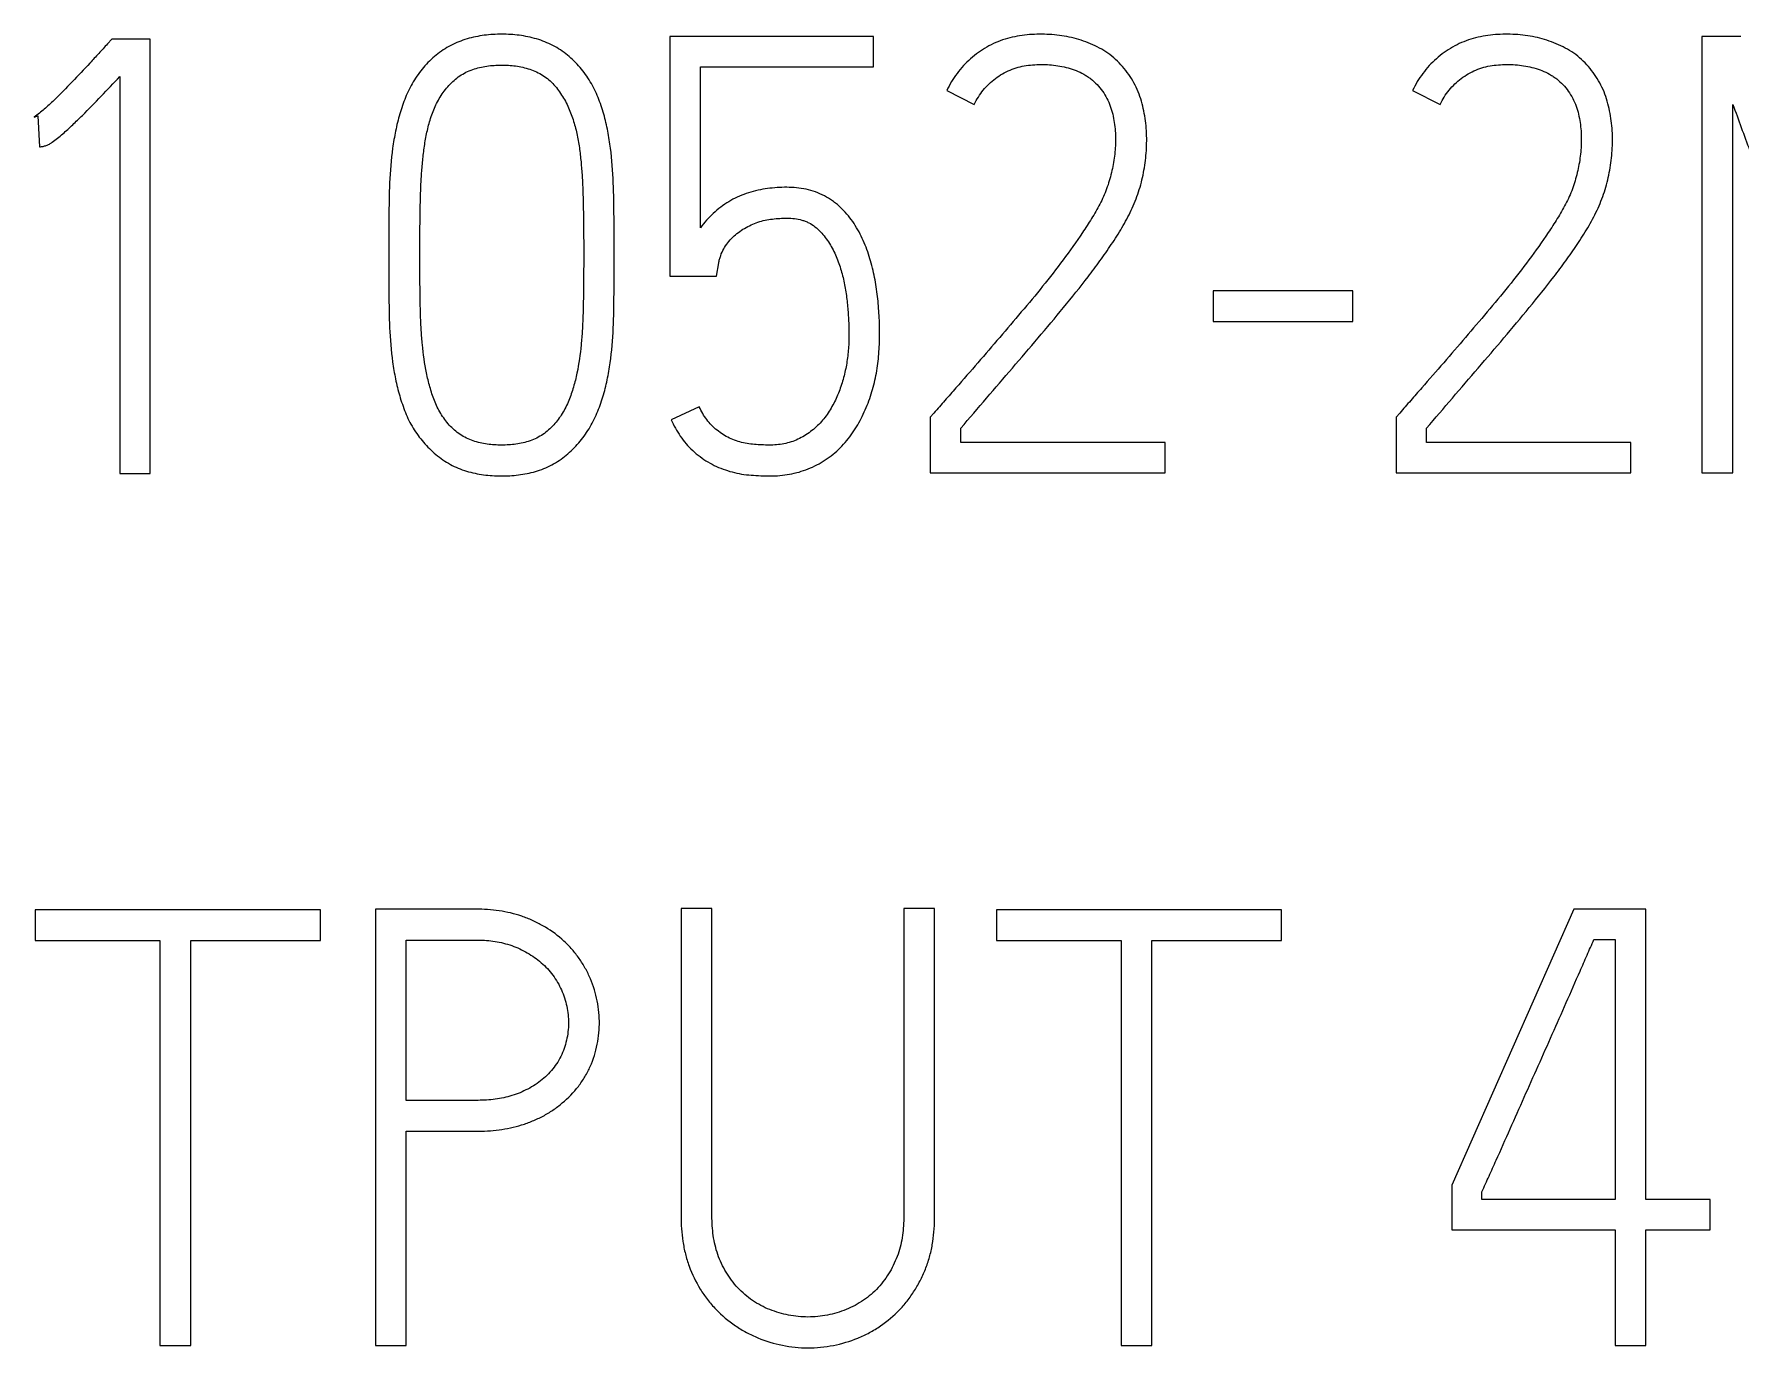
# Model space of a CAD drawing. Extents: x 0 to 420, y 0 to 297.
# Drawn here: x 144.75 to 151.01, y 170.03 to 174.85 of the extents above; entities that cross this region are included whole.
import ezdxf

# ---------------------------------------------------------------- set-up
doc = ezdxf.new("R2010")
doc.units = 0
doc.header["$LTSCALE"] = 23.1
doc.layers.add('10500_FRONT_LABELING', color=7, linetype='CONTINUOUS')

msp = doc.modelspace()

# ---------------------------------------------------------------- linework, layer by layer
at = {"layer": '10500_FRONT_LABELING', "color": 7, "linetype": 'CONTINUOUS'}
for p, q in [((145.0375, 174.8315), (145.0218, 174.8138)), ((145.1787, 174.8315), (145.0375, 174.8315)), ((145.1787, 173.2382), (145.1787, 174.8315)), ((147.0838, 174.8404), (147.0838, 173.9616)), ((147.8302, 174.8404), (147.0838, 174.8404)), ((147.8302, 174.7294), (147.8302, 174.8404)), ((150.8672, 174.8404), (150.8672, 173.2404)), ((151.0106, 174.8404), (150.8672, 174.8404)), ((147.1959, 174.1392), (147.1959, 174.7294)), ((147.1959, 174.7294), (147.8302, 174.7294)), ((145.0666, 174.6939), (145.0666, 173.2382)), ((148.0991, 174.6429), (148.2, 174.5919)), ((149.807, 174.6429), (149.9079, 174.5919)), ((144.7528, 174.5453), (144.7663, 174.5497)), ((144.7663, 174.5497), (144.773, 174.4365)), ((150.9815, 173.2404), (150.9815, 174.5919)), ((146.0528, 174.0504), (146.0528, 174.026)), ((146.1671, 174.026), (146.1671, 174.0504)), ((146.7678, 174.0504), (146.7678, 174.026)), ((146.8799, 174.026), (146.8799, 174.0504)), ((147.2542, 173.9616), (147.2631, 174.0104)), ((147.0838, 173.9616), (147.2542, 173.9616)), ((149.0764, 173.9084), (149.0764, 173.7952)), ((149.5874, 173.9084), (149.0764, 173.9084)), ((149.5874, 173.7952), (149.5874, 173.9084)), ((149.0764, 173.7952), (149.5874, 173.7952)), ((147.1914, 173.4823), (147.0883, 173.4357)), ((148.0521, 173.4601), (148.0386, 173.4446)), ((148.0386, 173.4446), (148.0386, 173.2404)), ((148.1507, 173.3514), (148.1507, 173.4046)), ((149.76, 173.4601), (149.7465, 173.4446)), ((149.7465, 173.4446), (149.7465, 173.2404)), ((149.8586, 173.3514), (149.8586, 173.4046)), ((148.8993, 173.3514), (148.1507, 173.3514)), ((148.8993, 173.2404), (148.8993, 173.3514)), ((150.6072, 173.3514), (149.8586, 173.3514)), ((150.6072, 173.2404), (150.6072, 173.3514)), ((145.0666, 173.2382), (145.1787, 173.2382)), ((148.0386, 173.2404), (148.8993, 173.2404)), ((149.7465, 173.2404), (150.6072, 173.2404)), ((150.8672, 173.2404), (150.9815, 173.2404)), ((144.757, 171.6382), (144.757, 171.525)), ((145.8022, 171.6382), (144.757, 171.6382)), ((145.8022, 171.525), (145.8022, 171.6382)), ((146.0042, 171.6404), (146.0042, 170.0404)), ((146.3725, 171.6404), (146.0042, 171.6404)), ((147.1248, 171.6426), (147.1248, 170.5153)), ((147.238, 171.6426), (147.1248, 171.6426)), ((147.238, 170.5153), (147.238, 171.6426)), ((147.9415, 171.6426), (147.9415, 170.5153)), ((148.0546, 171.6426), (147.9415, 171.6426)), ((148.0546, 170.5153), (148.0546, 171.6426)), ((148.281, 171.6382), (148.281, 171.525)), ((149.3262, 171.6382), (148.281, 171.6382)), ((149.3262, 171.525), (149.3262, 171.6382)), ((150.3987, 171.6404), (149.9504, 170.6285)), ((150.6628, 171.6404), (150.3987, 171.6404)), ((150.6628, 170.5752), (150.6628, 171.6404)), ((146.1173, 170.9392), (146.1173, 171.5272)), ((146.1173, 171.5272), (146.3725, 171.5272)), ((150.4719, 171.5294), (150.5496, 171.5294)), ((150.5496, 171.5294), (150.5496, 170.5752)), ((144.757, 171.525), (145.2141, 171.525)), ((145.2141, 171.525), (145.2141, 170.0404)), ((145.3273, 170.0404), (145.3273, 171.525)), ((145.3273, 171.525), (145.8022, 171.525)), ((148.281, 171.525), (148.7381, 171.525)), ((148.7381, 171.525), (148.7381, 170.0404)), ((148.8513, 170.0404), (148.8513, 171.525)), ((148.8513, 171.525), (149.3262, 171.525)), ((146.3725, 170.9392), (146.1173, 170.9392)), ((146.1173, 170.0404), (146.1173, 170.826)), ((146.1173, 170.826), (146.3725, 170.826)), ((149.9504, 170.6285), (149.9504, 170.4643)), ((150.0614, 170.5752), (150.0614, 170.6041)), ((150.5496, 170.5752), (150.0614, 170.5752)), ((150.898, 170.5752), (150.6628, 170.5752)), ((150.898, 170.4643), (150.898, 170.5752)), ((149.9504, 170.4643), (150.5496, 170.4643)), ((150.5496, 170.4643), (150.5496, 170.0404)), ((150.6628, 170.0404), (150.6628, 170.4643)), ((150.6628, 170.4643), (150.898, 170.4643)), ((145.2141, 170.0404), (145.3273, 170.0404)), ((146.0042, 170.0404), (146.1173, 170.0404)), ((148.7381, 170.0404), (148.8513, 170.0404)), ((150.5496, 170.0404), (150.6628, 170.0404))]:
    msp.add_line(p, q, dxfattribs=at)
for points, knots in [([(146.8799, 174.0504), (146.8799, 174.0928), (146.8796, 174.1352), (146.8786, 174.2199), (146.8782, 174.2623), (146.8747, 174.3468), (146.8714, 174.3889), (146.8635, 174.4519), (146.8603, 174.4729), (146.8522, 174.5146), (146.8473, 174.5355), (146.8354, 174.5769), (146.8286, 174.5974), (146.8125, 174.6372), (146.8032, 174.6565), (146.7865, 174.6843), (146.7805, 174.6934), (146.768, 174.7109), (146.7614, 174.7193), (146.7406, 174.7437), (146.7254, 174.7588), (146.7002, 174.7793), (146.6914, 174.7857), (146.6734, 174.7976), (146.6642, 174.8031), (146.6357, 174.8179), (146.6158, 174.8258), (146.5847, 174.8351), (146.5741, 174.8377), (146.553, 174.8421), (146.5424, 174.8439), (146.5106, 174.848), (146.4892, 174.8493), (146.4461, 174.8493), (146.4244, 174.8481), (146.3818, 174.8425), (146.3608, 174.8382), (146.3196, 174.826), (146.2993, 174.8179), (146.2612, 174.7981), (146.2433, 174.7863), (146.2182, 174.7659), (146.2101, 174.7586), (146.1947, 174.7435), (146.1874, 174.7356), (146.1735, 174.7193), (146.1669, 174.7108), (146.1543, 174.6933), (146.1483, 174.6843), (146.1317, 174.6564), (146.1224, 174.6372), (146.1064, 174.5976), (146.0995, 174.5774), (146.0875, 174.5363), (146.0823, 174.5153), (146.0737, 174.4735), (146.0703, 174.4525), (146.0616, 174.3894), (146.0581, 174.3472), (146.0545, 174.2625), (146.054, 174.2201), (146.0531, 174.1353), (146.0528, 174.0928), (146.0528, 174.0504)], [0, 0, 0, 0, 0.0625, 0.0625, 0.125, 0.125, 0.1875, 0.1875, 0.21875, 0.21875, 0.25, 0.25, 0.28125, 0.28125, 0.3125, 0.3125, 0.328125, 0.328125, 0.34375, 0.34375, 0.375, 0.375, 0.390625, 0.390625, 0.40625, 0.40625, 0.4375, 0.4375, 0.453125, 0.453125, 0.46875, 0.46875, 0.5, 0.5, 0.53125, 0.53125, 0.5625, 0.5625, 0.59375, 0.59375, 0.625, 0.625, 0.640625, 0.640625, 0.65625, 0.65625, 0.671875, 0.671875, 0.6875, 0.6875, 0.71875, 0.71875, 0.75, 0.75, 0.78125, 0.78125, 0.8125, 0.8125, 0.875, 0.875, 0.9375, 0.9375, 1, 1, 1, 1]), ([(148.1507, 173.4046), (148.1821, 173.4414), (148.2135, 173.4782), (148.2765, 173.5517), (148.308, 173.5884), (148.3712, 173.6617), (148.4027, 173.6984), (148.4652, 173.7722), (148.4962, 173.8094), (148.5576, 173.8841), (148.588, 173.9217), (148.6321, 173.9794), (148.6465, 173.9988), (148.6749, 174.038), (148.6889, 174.0579), (148.7159, 174.0982), (148.7291, 174.1188), (148.7537, 174.1606), (148.7652, 174.1818), (148.7804, 174.2146), (148.7852, 174.2257), (148.7942, 174.2482), (148.7984, 174.2595), (148.806, 174.2826), (148.8094, 174.2943), (148.8155, 174.318), (148.8181, 174.3299), (148.8251, 174.3656), (148.8283, 174.3895), (148.832, 174.4376), (148.8326, 174.4618), (148.831, 174.4982), (148.8301, 174.5105), (148.8273, 174.5348), (148.8255, 174.5469), (148.8189, 174.5828), (148.813, 174.6063), (148.8, 174.6408), (148.795, 174.6521), (148.784, 174.6738), (148.778, 174.6843), (148.7648, 174.7046), (148.7576, 174.7143), (148.7419, 174.7328), (148.7335, 174.7418), (148.716, 174.7591), (148.7069, 174.7672), (148.6876, 174.7818), (148.6775, 174.7883), (148.6565, 174.8004), (148.6456, 174.8059), (148.6233, 174.8158), (148.6118, 174.8202), (148.5774, 174.8321), (148.554, 174.8384), (148.5181, 174.8445), (148.5061, 174.846), (148.4817, 174.8482), (148.4694, 174.8488), (148.4328, 174.8497), (148.4085, 174.8488), (148.3723, 174.8446), (148.3603, 174.8427), (148.3363, 174.8378), (148.3243, 174.8348), (148.2893, 174.8239), (148.2671, 174.8142), (148.2352, 174.7961), (148.2248, 174.7894), (148.2049, 174.7752), (148.1859, 174.76), (148.1685, 174.743), (148.1519, 174.7251), (148.144, 174.7157), (148.1219, 174.6862), (148.1094, 174.6653), (148.0991, 174.6429)], [0, 0, 0, 0, 0.0625, 0.0625, 0.125, 0.125, 0.1875, 0.1875, 0.25, 0.25, 0.3125, 0.3125, 0.34375, 0.34375, 0.375, 0.375, 0.40625, 0.40625, 0.4375, 0.4375, 0.453125, 0.453125, 0.46875, 0.46875, 0.484375, 0.484375, 0.5, 0.5, 0.53125, 0.53125, 0.5625, 0.5625, 0.578125, 0.578125, 0.59375, 0.59375, 0.625, 0.625, 0.640625, 0.640625, 0.65625, 0.65625, 0.671875, 0.671875, 0.6875, 0.6875, 0.703125, 0.703125, 0.71875, 0.71875, 0.734375, 0.734375, 0.75, 0.75, 0.78125, 0.78125, 0.796875, 0.796875, 0.8125, 0.8125, 0.84375, 0.84375, 0.859375, 0.859375, 0.875, 0.875, 0.90625, 0.90625, 0.921875, 0.921875, 0.9375, 0.953125, 0.953125, 0.96875, 0.96875, 1, 1, 1, 1]), ([(149.8586, 173.4046), (149.89, 173.4414), (149.9214, 173.4782), (149.9844, 173.5517), (150.0159, 173.5884), (150.0791, 173.6617), (150.1106, 173.6984), (150.1731, 173.7722), (150.2041, 173.8094), (150.2655, 173.8841), (150.2959, 173.9217), (150.34, 173.9794), (150.3544, 173.9988), (150.3828, 174.038), (150.3968, 174.0579), (150.4238, 174.0982), (150.4369, 174.1188), (150.4616, 174.1606), (150.473, 174.1818), (150.4883, 174.2146), (150.4931, 174.2257), (150.5021, 174.2482), (150.5063, 174.2595), (150.5139, 174.2826), (150.5173, 174.2943), (150.5234, 174.318), (150.526, 174.3299), (150.533, 174.3656), (150.5362, 174.3895), (150.5399, 174.4376), (150.5405, 174.4618), (150.5389, 174.4982), (150.538, 174.5105), (150.5352, 174.5348), (150.5334, 174.5469), (150.5268, 174.5828), (150.5209, 174.6063), (150.5079, 174.6408), (150.5029, 174.6521), (150.4919, 174.6738), (150.4859, 174.6843), (150.4727, 174.7046), (150.4655, 174.7143), (150.4498, 174.7328), (150.4414, 174.7418), (150.4239, 174.7591), (150.4148, 174.7672), (150.3955, 174.7818), (150.3854, 174.7883), (150.3644, 174.8004), (150.3535, 174.8059), (150.3312, 174.8158), (150.3197, 174.8202), (150.2853, 174.8321), (150.2619, 174.8384), (150.226, 174.8445), (150.214, 174.846), (150.1896, 174.8482), (150.1773, 174.8488), (150.1407, 174.8497), (150.1164, 174.8488), (150.0802, 174.8446), (150.0682, 174.8427), (150.0442, 174.8378), (150.0322, 174.8348), (149.9972, 174.8239), (149.975, 174.8142), (149.9431, 174.7961), (149.9327, 174.7894), (149.9128, 174.7752), (149.8938, 174.76), (149.8764, 174.743), (149.8598, 174.7251), (149.8519, 174.7157), (149.8298, 174.6862), (149.8173, 174.6653), (149.807, 174.6429)], [0, 0, 0, 0, 0.0625, 0.0625, 0.125, 0.125, 0.1875, 0.1875, 0.25, 0.25, 0.3125, 0.3125, 0.34375, 0.34375, 0.375, 0.375, 0.40625, 0.40625, 0.4375, 0.4375, 0.453125, 0.453125, 0.46875, 0.46875, 0.484375, 0.484375, 0.5, 0.5, 0.53125, 0.53125, 0.5625, 0.5625, 0.578125, 0.578125, 0.59375, 0.59375, 0.625, 0.625, 0.640625, 0.640625, 0.65625, 0.65625, 0.671875, 0.671875, 0.6875, 0.6875, 0.703125, 0.703125, 0.71875, 0.71875, 0.734375, 0.734375, 0.75, 0.75, 0.78125, 0.78125, 0.796875, 0.796875, 0.8125, 0.8125, 0.84375, 0.84375, 0.859375, 0.859375, 0.875, 0.875, 0.90625, 0.90625, 0.921875, 0.921875, 0.9375, 0.953125, 0.953125, 0.96875, 0.96875, 1, 1, 1, 1]), ([(145.0218, 174.8138), (145.0113, 174.8019), (145.0004, 174.7903), (144.9789, 174.767), (144.9682, 174.7553), (144.9358, 174.7205), (144.914, 174.6974), (144.8701, 174.6516), (144.8481, 174.6288), (144.8137, 174.5959), (144.8021, 174.5852), (144.7842, 174.5696), (144.7781, 174.5644), (144.7659, 174.5544), (144.7596, 174.5495), (144.7528, 174.5453)], [0, 0, 0, 0, 0.125, 0.125, 0.25, 0.25, 0.5, 0.5, 0.75, 0.75, 0.875, 0.875, 0.9375, 0.9375, 1, 1, 1, 1]), ([(146.1671, 174.0504), (146.1671, 174.0855), (146.1673, 174.1207), (146.1681, 174.1909), (146.1686, 174.226), (146.1702, 174.2787), (146.1709, 174.2962), (146.1729, 174.3313), (146.1741, 174.3488), (146.1772, 174.3839), (146.1789, 174.4014), (146.1833, 174.4363), (146.1859, 174.4537), (146.1925, 174.4881), (146.1964, 174.5051), (146.2058, 174.5387), (146.2112, 174.5554), (146.2211, 174.5798), (146.2247, 174.5878), (146.2327, 174.6038), (146.2371, 174.6115), (146.2511, 174.6341), (146.2616, 174.6483), (146.2797, 174.668), (146.286, 174.6742), (146.2993, 174.6859), (146.3062, 174.6913), (146.3207, 174.7012), (146.3283, 174.7057), (146.3442, 174.7137), (146.3525, 174.7171), (146.3777, 174.7259), (146.3949, 174.7298), (146.4212, 174.7336), (146.4301, 174.7346), (146.4479, 174.7358), (146.4567, 174.7361), (146.4832, 174.7362), (146.5008, 174.7352), (146.527, 174.7317), (146.5357, 174.7301), (146.553, 174.7262), (146.5617, 174.7238), (146.587, 174.7152), (146.6031, 174.7077), (146.6258, 174.6933), (146.633, 174.688), (146.6466, 174.6765), (146.6529, 174.6703), (146.6648, 174.6571), (146.6704, 174.6501), (146.6809, 174.6357), (146.6859, 174.6283), (146.7, 174.6058), (146.708, 174.59), (146.7219, 174.5574), (146.7278, 174.5405), (146.7378, 174.5064), (146.742, 174.4893), (146.7488, 174.4548), (146.7514, 174.4374), (146.7558, 174.4026), (146.7576, 174.3851), (146.7607, 174.3501), (146.7619, 174.3326), (146.7639, 174.2974), (146.7647, 174.2798), (146.7663, 174.2269), (146.7668, 174.1916), (146.7676, 174.121), (146.7678, 174.0857), (146.7678, 174.0504)], [0, 0, 0, 0, 0.0625, 0.0625, 0.125, 0.125, 0.15625, 0.15625, 0.1875, 0.1875, 0.21875, 0.21875, 0.25, 0.25, 0.28125, 0.28125, 0.3125, 0.3125, 0.328125, 0.328125, 0.34375, 0.34375, 0.375, 0.375, 0.390625, 0.390625, 0.40625, 0.40625, 0.421875, 0.421875, 0.4375, 0.4375, 0.46875, 0.46875, 0.484375, 0.484375, 0.5, 0.5, 0.53125, 0.53125, 0.546875, 0.546875, 0.5625, 0.5625, 0.59375, 0.59375, 0.609375, 0.609375, 0.625, 0.625, 0.640625, 0.640625, 0.65625, 0.65625, 0.6875, 0.6875, 0.71875, 0.71875, 0.75, 0.75, 0.78125, 0.78125, 0.8125, 0.8125, 0.84375, 0.84375, 0.875, 0.875, 0.9375, 0.9375, 1, 1, 1, 1]), ([(148.2, 174.5919), (148.2089, 174.6108), (148.2199, 174.6281), (148.2395, 174.6521), (148.2466, 174.6598), (148.2615, 174.6742), (148.2772, 174.6876), (148.2943, 174.699), (148.3122, 174.7094), (148.3216, 174.7141), (148.3503, 174.726), (148.3702, 174.7312), (148.4009, 174.7359), (148.4113, 174.737), (148.4319, 174.7382), (148.4422, 174.7384), (148.473, 174.738), (148.4935, 174.7363), (148.524, 174.7309), (148.5342, 174.7286), (148.5542, 174.723), (148.564, 174.7197), (148.5831, 174.712), (148.5925, 174.7076), (148.6061, 174.6999), (148.6106, 174.6972), (148.6192, 174.6914), (148.6234, 174.6884), (148.6356, 174.6789), (148.6432, 174.672), (148.6574, 174.6572), (148.6641, 174.6491), (148.6761, 174.6321), (148.6814, 174.6232), (148.6909, 174.6049), (148.6951, 174.5954), (148.7022, 174.5758), (148.7051, 174.5658), (148.7099, 174.5458), (148.7118, 174.5357), (148.7148, 174.5153), (148.716, 174.5051), (148.7174, 174.4845), (148.7178, 174.4741), (148.7177, 174.443), (148.7164, 174.4225), (148.7113, 174.3818), (148.7075, 174.3616), (148.7004, 174.3316), (148.6977, 174.3217), (148.6919, 174.3018), (148.6887, 174.2919), (148.678, 174.263), (148.6696, 174.2444), (148.6508, 174.2082), (148.6405, 174.1906), (148.6191, 174.1559), (148.6079, 174.1387), (148.5737, 174.0877), (148.55, 174.0543), (148.5012, 173.9888), (148.4762, 173.9566), (148.4249, 173.893), (148.3987, 173.8618), (148.346, 173.7995), (148.3196, 173.7684), (148.2665, 173.7064), (148.2399, 173.6755), (148.1864, 173.6138), (148.1595, 173.583), (148.1192, 173.537), (148.1058, 173.5216), (148.0789, 173.4908), (148.0654, 173.4755), (148.0521, 173.4601)], [0, 0, 0, 0, 0.03125, 0.03125, 0.046875, 0.046875, 0.0625, 0.078125, 0.078125, 0.09375, 0.09375, 0.125, 0.125, 0.140625, 0.140625, 0.15625, 0.15625, 0.1875, 0.1875, 0.203125, 0.203125, 0.21875, 0.21875, 0.234375, 0.234375, 0.242188, 0.242188, 0.25, 0.25, 0.265625, 0.265625, 0.28125, 0.28125, 0.296875, 0.296875, 0.3125, 0.3125, 0.328125, 0.328125, 0.34375, 0.34375, 0.359375, 0.359375, 0.375, 0.375, 0.40625, 0.40625, 0.4375, 0.4375, 0.453125, 0.453125, 0.46875, 0.46875, 0.5, 0.5, 0.53125, 0.53125, 0.5625, 0.5625, 0.625, 0.625, 0.6875, 0.6875, 0.75, 0.75, 0.8125, 0.8125, 0.875, 0.875, 0.9375, 0.9375, 0.96875, 0.96875, 1, 1, 1, 1]), ([(149.9079, 174.5919), (149.9167, 174.6108), (149.9278, 174.6281), (149.9474, 174.6521), (149.9545, 174.6598), (149.9694, 174.6742), (149.9851, 174.6876), (150.0022, 174.699), (150.0201, 174.7094), (150.0295, 174.7141), (150.0582, 174.726), (150.0781, 174.7312), (150.1088, 174.7359), (150.1192, 174.737), (150.1398, 174.7382), (150.1501, 174.7384), (150.1809, 174.738), (150.2014, 174.7363), (150.2319, 174.7309), (150.2421, 174.7286), (150.2621, 174.723), (150.2719, 174.7197), (150.291, 174.712), (150.3004, 174.7076), (150.314, 174.6999), (150.3184, 174.6972), (150.3271, 174.6914), (150.3313, 174.6884), (150.3435, 174.6789), (150.3511, 174.672), (150.3653, 174.6572), (150.372, 174.6491), (150.384, 174.6321), (150.3893, 174.6232), (150.3988, 174.6049), (150.403, 174.5954), (150.4101, 174.5758), (150.413, 174.5658), (150.4178, 174.5458), (150.4197, 174.5357), (150.4227, 174.5153), (150.4239, 174.5051), (150.4253, 174.4845), (150.4257, 174.4741), (150.4256, 174.443), (150.4243, 174.4225), (150.4192, 174.3818), (150.4154, 174.3616), (150.4082, 174.3316), (150.4056, 174.3217), (150.3998, 174.3018), (150.3966, 174.2919), (150.3859, 174.263), (150.3775, 174.2444), (150.3587, 174.2082), (150.3484, 174.1906), (150.327, 174.1559), (150.3158, 174.1387), (150.2816, 174.0877), (150.2579, 174.0543), (150.2091, 173.9888), (150.1841, 173.9566), (150.1328, 173.893), (150.1066, 173.8618), (150.0539, 173.7995), (150.0275, 173.7684), (149.9744, 173.7064), (149.9478, 173.6755), (149.8943, 173.6138), (149.8674, 173.583), (149.8271, 173.537), (149.8137, 173.5216), (149.7868, 173.4908), (149.7733, 173.4755), (149.76, 173.4601)], [0, 0, 0, 0, 0.03125, 0.03125, 0.046875, 0.046875, 0.0625, 0.078125, 0.078125, 0.09375, 0.09375, 0.125, 0.125, 0.140625, 0.140625, 0.15625, 0.15625, 0.1875, 0.1875, 0.203125, 0.203125, 0.21875, 0.21875, 0.234375, 0.234375, 0.242188, 0.242188, 0.25, 0.25, 0.265625, 0.265625, 0.28125, 0.28125, 0.296875, 0.296875, 0.3125, 0.3125, 0.328125, 0.328125, 0.34375, 0.34375, 0.359375, 0.359375, 0.375, 0.375, 0.40625, 0.40625, 0.4375, 0.4375, 0.453125, 0.453125, 0.46875, 0.46875, 0.5, 0.5, 0.53125, 0.53125, 0.5625, 0.5625, 0.625, 0.625, 0.6875, 0.6875, 0.75, 0.75, 0.8125, 0.8125, 0.875, 0.875, 0.9375, 0.9375, 0.96875, 0.96875, 1, 1, 1, 1]), ([(144.773, 174.4365), (144.7772, 174.4365), (144.7813, 174.4372), (144.7894, 174.4389), (144.7934, 174.4398), (144.8013, 174.4427), (144.805, 174.4445), (144.8122, 174.4485), (144.8156, 174.4508), (144.8258, 174.4578), (144.8324, 174.4628), (144.8453, 174.4731), (144.8516, 174.4784), (144.8702, 174.4946), (144.8823, 174.5058), (144.9061, 174.5285), (144.9179, 174.54), (144.9529, 174.5748), (144.9759, 174.5984), (145.0215, 174.646), (145.0441, 174.6699), (145.0666, 174.6939)], [0, 0, 0, 0, 0.03125, 0.03125, 0.0625, 0.0625, 0.09375, 0.09375, 0.125, 0.125, 0.1875, 0.1875, 0.25, 0.25, 0.375, 0.375, 0.5, 0.5, 0.75, 0.75, 1, 1, 1, 1]), ([(150.9815, 174.5919), (151.0014, 174.5352), (151.0224, 174.479), (151.0644, 174.3665), (151.0855, 174.3103), (151.1277, 174.1978), (151.1486, 174.1415), (151.1899, 174.0288), (151.2105, 173.9724), (151.2419, 173.888), (151.2525, 173.8599), (151.2735, 173.8037), (151.2839, 173.7755), (151.315, 173.691), (151.3356, 173.6346), (151.3978, 173.4656), (151.4398, 173.3531), (151.4813, 173.2404)], [0, 0, 0, 0, 0.125, 0.125, 0.25, 0.25, 0.375, 0.375, 0.5, 0.5, 0.5625, 0.5625, 0.625, 0.625, 0.75, 0.75, 1, 1, 1, 1]), ([(147.0883, 173.4357), (147.0982, 173.4145), (147.1092, 173.3941), (147.1286, 173.3654), (147.1355, 173.3562), (147.1506, 173.3386), (147.1587, 173.3302), (147.1761, 173.3143), (147.1852, 173.3069), (147.204, 173.2932), (147.2136, 173.2867), (147.2335, 173.2747), (147.2438, 173.2692), (147.2651, 173.2595), (147.2762, 173.2552), (147.2984, 173.2477), (147.3097, 173.2445), (147.3324, 173.2389), (147.3439, 173.2366), (147.3671, 173.2334), (147.3789, 173.2324), (147.4025, 173.2309), (147.4142, 173.2303), (147.4377, 173.2294), (147.4495, 173.2291), (147.4729, 173.2297), (147.4846, 173.2305), (147.508, 173.233), (147.5197, 173.2349), (147.543, 173.2397), (147.5545, 173.2427), (147.5883, 173.2533), (147.6099, 173.2626), (147.6411, 173.2798), (147.6512, 173.2861), (147.6706, 173.2997), (147.6799, 173.3069), (147.6977, 173.3223), (147.7063, 173.3304), (147.7225, 173.3475), (147.7303, 173.3565), (147.7524, 173.3844), (147.7653, 173.4041), (147.7883, 173.445), (147.7983, 173.4663), (147.8115, 173.4993), (147.8156, 173.5104), (147.823, 173.5328), (147.8264, 173.5441), (147.8355, 173.578), (147.8402, 173.6009), (147.8473, 173.6471), (147.8497, 173.6705), (147.8524, 173.7177), (147.8528, 173.7413), (147.8524, 173.7883), (147.8507, 173.8352), (147.846, 173.8818), (147.8398, 173.9283), (147.8359, 173.9515), (147.8258, 173.9977), (147.8196, 174.0207), (147.8047, 174.0654), (147.7959, 174.0874), (147.7802, 174.1192), (147.7745, 174.1297), (147.7623, 174.15), (147.7559, 174.1598), (147.7351, 174.1882), (147.7195, 174.2057), (147.697, 174.2253), (147.6923, 174.229), (147.6828, 174.2362), (147.678, 174.2397), (147.6632, 174.2494), (147.6529, 174.2553), (147.6315, 174.2656), (147.6204, 174.2701), (147.5977, 174.2773), (147.5862, 174.2802), (147.5629, 174.2844), (147.5511, 174.2859), (147.5273, 174.2877), (147.5154, 174.288), (147.4917, 174.2876), (147.4799, 174.287), (147.4564, 174.2851), (147.4447, 174.2838), (147.4214, 174.2801), (147.4098, 174.2778), (147.3868, 174.2722), (147.3753, 174.2688), (147.3527, 174.2611), (147.3417, 174.2567), (147.3203, 174.2468), (147.3099, 174.2412), (147.2896, 174.2289), (147.2797, 174.2223), (147.2605, 174.2081), (147.2514, 174.2004), (147.2341, 174.1844), (147.2258, 174.1759), (147.2101, 174.1582), (147.2027, 174.149), (147.1959, 174.1392)], [0, 0, 0, 0, 0.03125, 0.03125, 0.046875, 0.046875, 0.0625, 0.0625, 0.078125, 0.078125, 0.09375, 0.09375, 0.109375, 0.109375, 0.125, 0.125, 0.140625, 0.140625, 0.15625, 0.15625, 0.171875, 0.171875, 0.1875, 0.1875, 0.203125, 0.203125, 0.21875, 0.21875, 0.234375, 0.234375, 0.25, 0.25, 0.28125, 0.28125, 0.296875, 0.296875, 0.3125, 0.3125, 0.328125, 0.328125, 0.34375, 0.34375, 0.375, 0.375, 0.40625, 0.40625, 0.421875, 0.421875, 0.4375, 0.4375, 0.46875, 0.46875, 0.5, 0.5, 0.53125, 0.53125, 0.5625, 0.59375, 0.59375, 0.625, 0.625, 0.65625, 0.65625, 0.6875, 0.6875, 0.703125, 0.703125, 0.71875, 0.71875, 0.75, 0.75, 0.757812, 0.757812, 0.765625, 0.765625, 0.78125, 0.78125, 0.796875, 0.796875, 0.8125, 0.8125, 0.828125, 0.828125, 0.84375, 0.84375, 0.859375, 0.859375, 0.875, 0.875, 0.890625, 0.890625, 0.90625, 0.90625, 0.921875, 0.921875, 0.9375, 0.9375, 0.953125, 0.953125, 0.96875, 0.96875, 0.984375, 0.984375, 1, 1, 1, 1]), ([(147.2631, 174.0104), (147.2635, 174.0151), (147.2646, 174.0195), (147.2672, 174.0282), (147.2686, 174.0326), (147.273, 174.0456), (147.2766, 174.054), (147.2855, 174.0698), (147.2907, 174.0771), (147.3019, 174.0915), (147.3079, 174.0984), (147.3207, 174.1111), (147.3276, 174.117), (147.3422, 174.1278), (147.3498, 174.1328), (147.3731, 174.1466), (147.3894, 174.1544), (147.4152, 174.163), (147.424, 174.1654), (147.4418, 174.1691), (147.4508, 174.1705), (147.4776, 174.1738), (147.4956, 174.1749), (147.5227, 174.1745), (147.5319, 174.174), (147.55, 174.1718), (147.5589, 174.1701), (147.5719, 174.1664), (147.5762, 174.1649), (147.5847, 174.1617), (147.5889, 174.1598), (147.6012, 174.1537), (147.6088, 174.1488), (147.623, 174.1378), (147.6298, 174.1316), (147.6423, 174.1184), (147.648, 174.1114), (147.6588, 174.097), (147.6639, 174.0895), (147.6735, 174.0742), (147.678, 174.0663), (147.6906, 174.0422), (147.6975, 174.0256), (147.7093, 173.9917), (147.7143, 173.9745), (147.7229, 173.9396), (147.7265, 173.9219), (147.7319, 173.8863), (147.7338, 173.8685), (147.7369, 173.8329), (147.7381, 173.815), (147.74, 173.7793), (147.7406, 173.7615), (147.7404, 173.7257), (147.7397, 173.7078), (147.7365, 173.6719), (147.7341, 173.6539), (147.7277, 173.6184), (147.7237, 173.6009), (147.714, 173.5663), (147.7083, 173.5492), (147.6947, 173.5156), (147.687, 173.4993), (147.6693, 173.468), (147.6594, 173.453), (147.6423, 173.4318), (147.6362, 173.425), (147.6235, 173.4121), (147.6103, 173.3999), (147.5959, 173.389), (147.581, 173.3788), (147.5731, 173.374), (147.5492, 173.3612), (147.5325, 173.3547), (147.5063, 173.348), (147.4974, 173.3462), (147.4793, 173.3438), (147.4703, 173.3431), (147.4523, 173.3424), (147.4433, 173.3424), (147.4253, 173.3429), (147.4163, 173.3434), (147.3983, 173.3446), (147.3893, 173.3454), (147.3714, 173.3475), (147.3623, 173.3489), (147.3358, 173.3546), (147.3189, 173.3605), (147.2945, 173.3722), (147.2865, 173.3767), (147.2712, 173.3863), (147.2639, 173.3916), (147.2498, 173.4027), (147.2431, 173.4086), (147.2304, 173.4215), (147.2245, 173.4285), (147.2082, 173.4502), (147.1993, 173.466), (147.1914, 173.4823)], [0, 0, 0, 0, 0.007812, 0.007812, 0.015625, 0.015625, 0.03125, 0.03125, 0.046875, 0.046875, 0.0625, 0.0625, 0.078125, 0.078125, 0.09375, 0.09375, 0.125, 0.125, 0.140625, 0.140625, 0.15625, 0.15625, 0.1875, 0.1875, 0.203125, 0.203125, 0.21875, 0.21875, 0.226562, 0.226562, 0.234375, 0.234375, 0.25, 0.25, 0.265625, 0.265625, 0.28125, 0.28125, 0.296875, 0.296875, 0.3125, 0.3125, 0.34375, 0.34375, 0.375, 0.375, 0.40625, 0.40625, 0.4375, 0.4375, 0.46875, 0.46875, 0.5, 0.5, 0.53125, 0.53125, 0.5625, 0.5625, 0.59375, 0.59375, 0.625, 0.625, 0.65625, 0.65625, 0.6875, 0.6875, 0.703125, 0.703125, 0.71875, 0.734375, 0.734375, 0.75, 0.75, 0.78125, 0.78125, 0.796875, 0.796875, 0.8125, 0.8125, 0.828125, 0.828125, 0.84375, 0.84375, 0.859375, 0.859375, 0.875, 0.875, 0.90625, 0.90625, 0.921875, 0.921875, 0.9375, 0.9375, 0.953125, 0.953125, 0.96875, 0.96875, 1, 1, 1, 1]), ([(146.0528, 174.026), (146.0528, 173.9838), (146.0531, 173.9416), (146.054, 173.8573), (146.0544, 173.8151), (146.0581, 173.731), (146.0616, 173.6891), (146.0702, 173.6265), (146.0737, 173.6057), (146.0821, 173.5642), (146.0872, 173.5435), (146.0992, 173.5023), (146.106, 173.4819), (146.122, 173.4424), (146.1313, 173.4231), (146.148, 173.3955), (146.154, 173.3865), (146.1667, 173.3692), (146.1734, 173.3609), (146.1874, 173.3449), (146.1947, 173.3372), (146.21, 173.3223), (146.2179, 173.3151), (146.2343, 173.3013), (146.2429, 173.2947), (146.2606, 173.2824), (146.2697, 173.2768), (146.2977, 173.2615), (146.3175, 173.2535), (146.3588, 173.2409), (146.3797, 173.2365), (146.4219, 173.2307), (146.4432, 173.2294), (146.4754, 173.2293), (146.4862, 173.2295), (146.5076, 173.2307), (146.5182, 173.2317), (146.5498, 173.2357), (146.5706, 173.2399), (146.6012, 173.2489), (146.6113, 173.2524), (146.6312, 173.2604), (146.6411, 173.2649), (146.6695, 173.2799), (146.6872, 173.2919), (146.7119, 173.3123), (146.7199, 173.3195), (146.7353, 173.3347), (146.7426, 173.3425), (146.7635, 173.3668), (146.7761, 173.3841), (146.793, 173.4116), (146.7982, 173.4211), (146.8079, 173.4401), (146.8124, 173.4498), (146.8249, 173.4792), (146.8319, 173.4992), (146.8444, 173.5399), (146.8496, 173.5606), (146.8585, 173.6026), (146.862, 173.6236), (146.8708, 173.6868), (146.8745, 173.729), (146.8782, 173.8137), (146.8786, 173.8562), (146.8796, 173.9411), (146.8799, 173.9835), (146.8799, 174.026)], [0, 0, 0, 0, 0.0625, 0.0625, 0.125, 0.125, 0.1875, 0.1875, 0.21875, 0.21875, 0.25, 0.25, 0.28125, 0.28125, 0.3125, 0.3125, 0.328125, 0.328125, 0.34375, 0.34375, 0.359375, 0.359375, 0.375, 0.375, 0.390625, 0.390625, 0.40625, 0.40625, 0.4375, 0.4375, 0.46875, 0.46875, 0.5, 0.5, 0.515625, 0.515625, 0.53125, 0.53125, 0.5625, 0.5625, 0.578125, 0.578125, 0.59375, 0.59375, 0.625, 0.625, 0.640625, 0.640625, 0.65625, 0.65625, 0.6875, 0.6875, 0.703125, 0.703125, 0.71875, 0.71875, 0.75, 0.75, 0.78125, 0.78125, 0.8125, 0.8125, 0.875, 0.875, 0.9375, 0.9375, 1, 1, 1, 1]), ([(146.7678, 174.026), (146.7678, 173.9909), (146.7676, 173.9557), (146.7667, 173.8855), (146.7662, 173.8504), (146.7645, 173.7978), (146.7637, 173.7802), (146.7615, 173.7452), (146.7601, 173.7278), (146.755, 173.6755), (146.7504, 173.6408), (146.7396, 173.5893), (146.7354, 173.5722), (146.7254, 173.5384), (146.7198, 173.5217), (146.7097, 173.4974), (146.7061, 173.4894), (146.6982, 173.4736), (146.6939, 173.4658), (146.6847, 173.4509), (146.6798, 173.4437), (146.6694, 173.4296), (146.6639, 173.4229), (146.6522, 173.4099), (146.646, 173.4037), (146.6327, 173.392), (146.6256, 173.3865), (146.6037, 173.3718), (146.5879, 173.364), (146.5542, 173.3523), (146.537, 173.3484), (146.5022, 173.3435), (146.4845, 173.3425), (146.4491, 173.3425), (146.4315, 173.3435), (146.4054, 173.3472), (146.3967, 173.3488), (146.3794, 173.3528), (146.3708, 173.3552), (146.3457, 173.3638), (146.3298, 173.3714), (146.3076, 173.3861), (146.3005, 173.3916), (146.2872, 173.4032), (146.2809, 173.4094), (146.2691, 173.4225), (146.2636, 173.4294), (146.253, 173.4437), (146.2481, 173.4511), (146.2345, 173.4737), (146.2269, 173.4895), (146.2139, 173.5223), (146.2085, 173.5392), (146.199, 173.5731), (146.1949, 173.5901), (146.1845, 173.6414), (146.1799, 173.676), (146.1748, 173.7281), (146.1734, 173.7455), (146.1712, 173.7804), (146.1704, 173.7979), (146.1686, 173.8505), (146.1682, 173.8856), (146.1673, 173.9558), (146.1671, 173.9909), (146.1671, 174.026)], [0, 0, 0, 0, 0.0625, 0.0625, 0.125, 0.125, 0.15625, 0.15625, 0.1875, 0.1875, 0.25, 0.25, 0.28125, 0.28125, 0.3125, 0.3125, 0.328125, 0.328125, 0.34375, 0.34375, 0.359375, 0.359375, 0.375, 0.375, 0.390625, 0.390625, 0.40625, 0.40625, 0.4375, 0.4375, 0.46875, 0.46875, 0.5, 0.5, 0.53125, 0.53125, 0.546875, 0.546875, 0.5625, 0.5625, 0.59375, 0.59375, 0.609375, 0.609375, 0.625, 0.625, 0.640625, 0.640625, 0.65625, 0.65625, 0.6875, 0.6875, 0.71875, 0.71875, 0.75, 0.75, 0.8125, 0.8125, 0.84375, 0.84375, 0.875, 0.875, 0.9375, 0.9375, 1, 1, 1, 1]), ([(146.3725, 170.826), (146.4011, 170.826), (146.4294, 170.8276), (146.4854, 170.8351), (146.513, 170.8408), (146.554, 170.8534), (146.5675, 170.8582), (146.5937, 170.869), (146.6065, 170.875), (146.6314, 170.8884), (146.6435, 170.8958), (146.667, 170.9117), (146.6785, 170.9204), (146.7112, 170.948), (146.7309, 170.9682), (146.7568, 171.0019), (146.7649, 171.0136), (146.7796, 171.0383), (146.7861, 171.0509), (146.8034, 171.0897), (146.8119, 171.1167), (146.8232, 171.1729), (146.8256, 171.2012), (146.825, 171.2437), (146.824, 171.2579), (146.8206, 171.2864), (146.8182, 171.3004), (146.8088, 171.3418), (146.7999, 171.3687), (146.7823, 171.4078), (146.7757, 171.4205), (146.7614, 171.4449), (146.7536, 171.4567), (146.7368, 171.4794), (146.7278, 171.4903), (146.7085, 171.5112), (146.6982, 171.5213), (146.6661, 171.5494), (146.6428, 171.5655), (146.6058, 171.5865), (146.593, 171.5931), (146.5671, 171.6048), (146.5539, 171.61), (146.5138, 171.6238), (146.4862, 171.6303), (146.4296, 171.6386), (146.4011, 171.6404), (146.3725, 171.6404)], [0, 0, 0, 0, 0.0625, 0.0625, 0.125, 0.125, 0.15625, 0.15625, 0.1875, 0.1875, 0.21875, 0.21875, 0.25, 0.25, 0.3125, 0.3125, 0.34375, 0.34375, 0.375, 0.375, 0.4375, 0.4375, 0.5, 0.5, 0.53125, 0.53125, 0.5625, 0.5625, 0.625, 0.625, 0.65625, 0.65625, 0.6875, 0.6875, 0.71875, 0.71875, 0.75, 0.75, 0.8125, 0.8125, 0.84375, 0.84375, 0.875, 0.875, 0.9375, 0.9375, 1, 1, 1, 1]), ([(146.3725, 171.5272), (146.3936, 171.5272), (146.4145, 171.526), (146.4559, 171.5204), (146.4763, 171.5159), (146.5166, 171.5028), (146.5357, 171.4943), (146.5632, 171.4793), (146.5722, 171.4739), (146.5897, 171.4622), (146.5982, 171.4559), (146.6225, 171.4358), (146.637, 171.4209), (146.6564, 171.3964), (146.6625, 171.3878), (146.6737, 171.3699), (146.6787, 171.3606), (146.6921, 171.3323), (146.6989, 171.3125), (146.7063, 171.2818), (146.7082, 171.2714), (146.711, 171.2507), (146.7118, 171.2403), (146.7122, 171.2194), (146.7119, 171.209), (146.7101, 171.1881), (146.7085, 171.1775), (146.7022, 171.1467), (146.696, 171.1268), (146.683, 171.0981), (146.6781, 171.0887), (146.667, 171.0709), (146.6609, 171.0624), (146.6478, 171.0462), (146.6408, 171.0384), (146.6258, 171.0238), (146.6178, 171.0168), (146.5928, 170.9975), (146.5749, 170.9866), (146.5466, 170.9726), (146.5369, 170.9683), (146.5173, 170.9608), (146.5074, 170.9574), (146.4873, 170.9517), (146.4771, 170.9493), (146.4565, 170.9454), (146.4461, 170.9438), (146.4147, 170.9402), (146.3936, 170.9392), (146.3725, 170.9392)], [0, 0, 0, 0, 0.0625, 0.0625, 0.125, 0.125, 0.1875, 0.1875, 0.21875, 0.21875, 0.25, 0.25, 0.3125, 0.3125, 0.34375, 0.34375, 0.375, 0.375, 0.4375, 0.4375, 0.46875, 0.46875, 0.5, 0.5, 0.53125, 0.53125, 0.5625, 0.5625, 0.625, 0.625, 0.65625, 0.65625, 0.6875, 0.6875, 0.71875, 0.71875, 0.75, 0.75, 0.8125, 0.8125, 0.84375, 0.84375, 0.875, 0.875, 0.90625, 0.90625, 0.9375, 0.9375, 1, 1, 1, 1]), ([(150.0614, 170.6041), (150.0658, 170.6136), (150.0702, 170.6232), (150.0788, 170.6425), (150.0832, 170.6521), (150.0962, 170.6809), (150.1048, 170.7002), (150.1307, 170.7579), (150.1478, 170.7965), (150.182, 170.8736), (150.1991, 170.9121), (150.2334, 170.9892), (150.2506, 171.0277), (150.285, 171.1048), (150.3193, 171.1818), (150.3533, 171.2591), (150.3872, 171.3363), (150.4042, 171.3749), (150.4296, 171.4328), (150.4381, 171.4521), (150.4551, 171.4908), (150.4636, 171.5101), (150.4719, 171.5294)], [0, 0, 0, 0, 0.03125, 0.03125, 0.0625, 0.0625, 0.125, 0.125, 0.25, 0.25, 0.375, 0.375, 0.5, 0.5, 0.625, 0.75, 0.75, 0.875, 0.875, 0.9375, 0.9375, 1, 1, 1, 1]), ([(147.1248, 170.5153), (147.1248, 170.4839), (147.1269, 170.4527), (147.1339, 170.4066), (147.1369, 170.3913), (147.1426, 170.3686), (147.1447, 170.3611), (147.1493, 170.346), (147.1518, 170.3385), (147.1653, 170.3016), (147.179, 170.2738), (147.2034, 170.2341), (147.2122, 170.2213), (147.2313, 170.1964), (147.2416, 170.1844), (147.2743, 170.1504), (147.2982, 170.1304), (147.3369, 170.104), (147.3504, 170.0958), (147.3782, 170.0808), (147.3924, 170.0742), (147.4357, 170.0563), (147.4656, 170.0472), (147.5275, 170.0347), (147.5586, 170.0316), (147.6053, 170.0315), (147.6209, 170.0322), (147.6522, 170.0352), (147.6679, 170.0375), (147.714, 170.0467), (147.7439, 170.0556), (147.7873, 170.0733), (147.8016, 170.0799), (147.8294, 170.0948), (147.8428, 170.103), (147.8814, 170.1293), (147.9051, 170.1493), (147.9323, 170.1778), (147.9376, 170.1836), (147.9478, 170.1956), (147.9527, 170.2017), (147.9669, 170.2204), (147.9757, 170.2333), (147.992, 170.2599), (147.9995, 170.2735), (148.0133, 170.3017), (148.0195, 170.3163), (148.0303, 170.3457), (148.0349, 170.3606), (148.0425, 170.3907), (148.0455, 170.406), (148.0502, 170.4369), (148.0519, 170.4525), (148.0541, 170.4839), (148.0546, 170.4996), (148.0546, 170.5153)], [0, 0, 0, 0, 0.0625, 0.0625, 0.09375, 0.09375, 0.109375, 0.109375, 0.125, 0.125, 0.1875, 0.1875, 0.21875, 0.21875, 0.25, 0.25, 0.3125, 0.3125, 0.34375, 0.34375, 0.375, 0.375, 0.4375, 0.4375, 0.5, 0.5, 0.53125, 0.53125, 0.5625, 0.5625, 0.625, 0.625, 0.65625, 0.65625, 0.6875, 0.6875, 0.75, 0.75, 0.765625, 0.765625, 0.78125, 0.78125, 0.8125, 0.8125, 0.84375, 0.84375, 0.875, 0.875, 0.90625, 0.90625, 0.9375, 0.9375, 0.96875, 0.96875, 1, 1, 1, 1]), ([(147.9415, 170.5153), (147.9415, 170.4914), (147.94, 170.4677), (147.9334, 170.4209), (147.9281, 170.3979), (147.9164, 170.364), (147.9118, 170.3528), (147.9017, 170.3311), (147.8962, 170.3206), (147.8841, 170.3), (147.8775, 170.2901), (147.8634, 170.2708), (147.8557, 170.2614), (147.8312, 170.235), (147.8131, 170.2195), (147.7836, 170.1993), (147.7734, 170.193), (147.7521, 170.1816), (147.7412, 170.1766), (147.708, 170.1632), (147.685, 170.1565), (147.6377, 170.1471), (147.614, 170.1447), (147.5783, 170.1447), (147.5664, 170.1453), (147.5425, 170.1477), (147.5306, 170.1494), (147.4953, 170.1563), (147.4725, 170.1629), (147.4392, 170.1762), (147.4282, 170.1812), (147.407, 170.1925), (147.3968, 170.1987), (147.3673, 170.2188), (147.3492, 170.2341), (147.3247, 170.2604), (147.3169, 170.2697), (147.3027, 170.2889), (147.2961, 170.2989), (147.2839, 170.3194), (147.2783, 170.3299), (147.2681, 170.3517), (147.2635, 170.3629), (147.2517, 170.3967), (147.2463, 170.4199), (147.2412, 170.4553), (147.24, 170.4673), (147.2384, 170.4913), (147.238, 170.5033), (147.238, 170.5153)], [0, 0, 0, 0, 0.0625, 0.0625, 0.125, 0.125, 0.15625, 0.15625, 0.1875, 0.1875, 0.21875, 0.21875, 0.25, 0.25, 0.3125, 0.3125, 0.34375, 0.34375, 0.375, 0.375, 0.4375, 0.4375, 0.5, 0.5, 0.53125, 0.53125, 0.5625, 0.5625, 0.625, 0.625, 0.65625, 0.65625, 0.6875, 0.6875, 0.75, 0.75, 0.78125, 0.78125, 0.8125, 0.8125, 0.84375, 0.84375, 0.875, 0.875, 0.9375, 0.9375, 0.96875, 0.96875, 1, 1, 1, 1])]:
    msp.add_open_spline(points, degree=3, knots=knots, dxfattribs=at)

doc.saveas('drawing.dxf')
